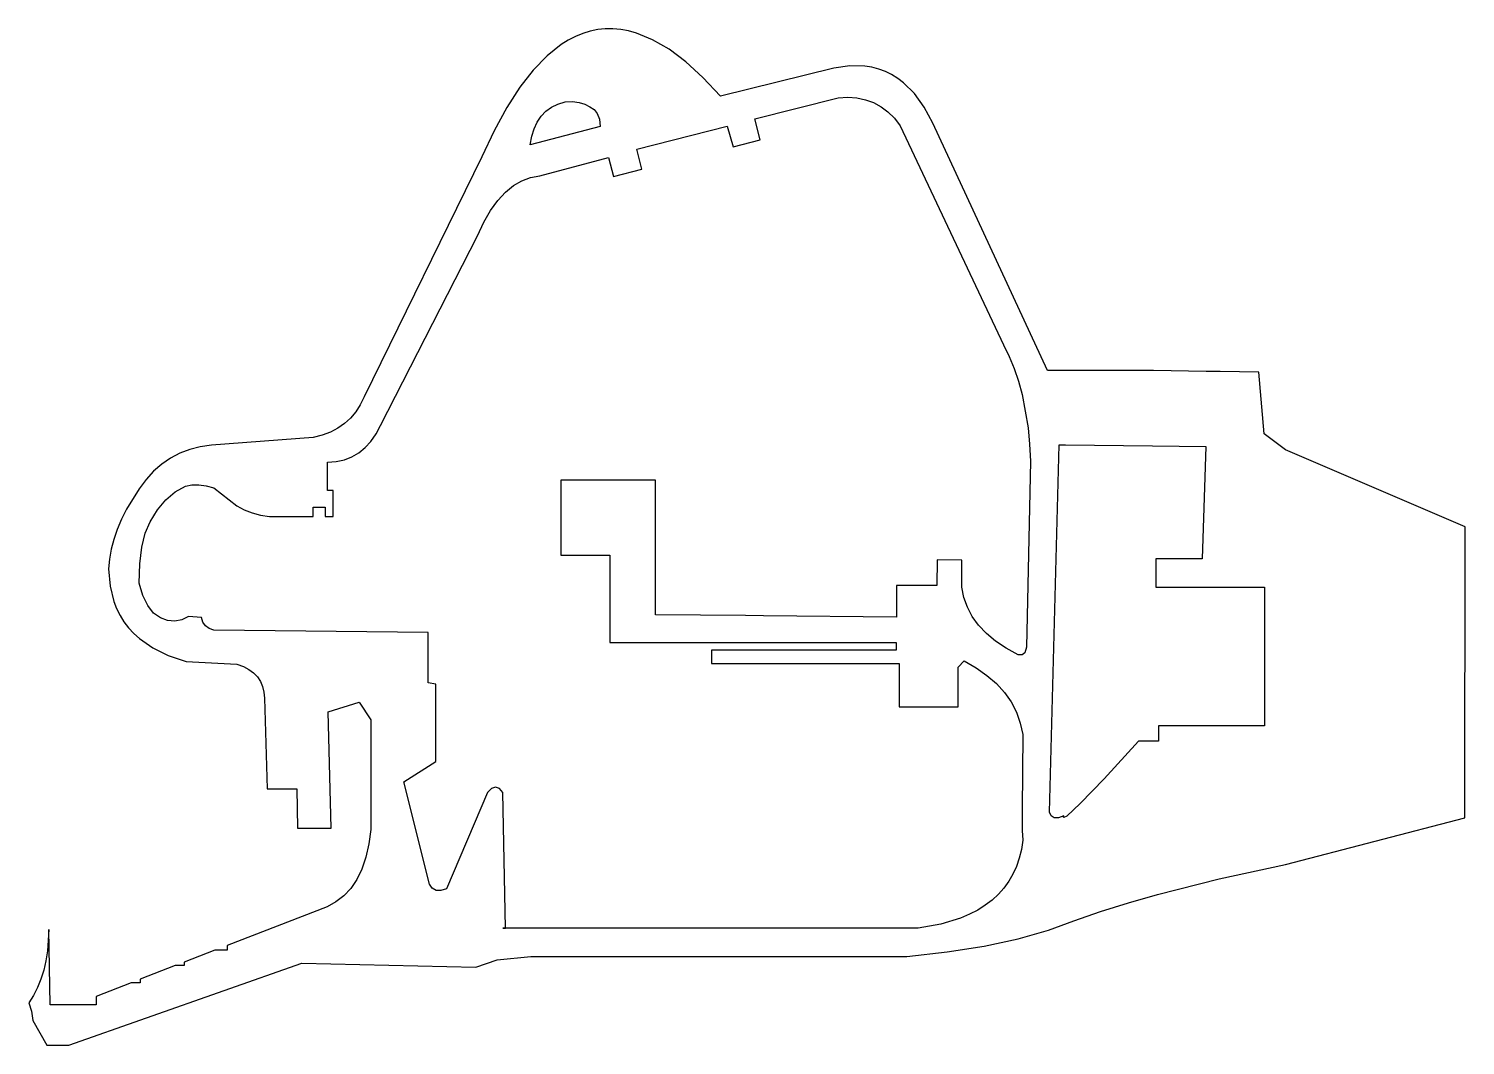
# Model space of a CAD drawing. Extents: x 42 to 358, y 37 to 260.
import ezdxf

# ---------------------------------------------------------------- set-up
doc = ezdxf.new("R2010")
doc.units = 0
doc.layers.add('Layer_1', color=7, linetype='CONTINUOUS')

msp = doc.modelspace()

# ---------------------------------------------------------------- linework, layer by layer
at = {"layer": 'Layer_1', "color": 7}
for points in [[(289.779964, 185.35191), (266.496588, 185.35191), (241.294991, 239.723926), (239.360408, 243.257799), (237.201349, 246.214306), (234.817818, 248.593448), (233.541872, 249.566505), (232.209808, 250.395219), (230.821625, 251.079594), (229.377322, 251.619626), (227.876902, 252.015313), (226.320361, 252.26666), (223.038924, 252.336321), (219.533013, 251.828612), (194.552889, 245.67691), (190.716984, 249.754225), (186.955227, 253.17655), (183.267615, 255.943886), (179.654152, 258.056235), (176.114837, 259.513591), (174.372984, 259.996651), (172.649667, 260.315963), (170.94489, 260.471526), (169.258649, 260.463342), (167.590944, 260.291412), (165.941776, 259.95574), (164.311147, 259.456316), (162.699054, 258.793148), (161.1055, 257.966231), (159.530483, 256.975569), (156.43606, 254.503006), (153.415786, 251.375456), (150.469665, 247.592922), (147.597693, 243.155404), (144.799874, 238.062901), (142.076204, 232.315412), (116.213184, 179.530935), (115.389225, 177.811578), (114.401733, 176.264549), (113.250712, 174.889841), (111.93616, 173.687462), (110.458075, 172.657407), (108.816456, 171.79968), (107.011306, 171.114281), (105.042617, 170.601212), (82.677212, 168.947599), (80.21149, 168.591381), (77.883295, 167.994393), (75.692627, 167.156639), (73.639482, 166.078124), (71.723868, 164.758843), (69.945783, 163.198797), (68.305231, 161.397991), (66.802212, 159.356421), (63.99806, 154.854502), (62.875349, 152.626696), (61.938874, 150.414328), (61.188634, 148.217397), (60.624627, 146.035902), (60.24685, 143.869843), (60.0553, 141.719225), (60.370023, 137.969336), (61.204308, 134.564748), (61.816288, 132.991943), (62.558157, 131.505467), (63.429919, 130.105315), (64.43157, 128.791492), (65.563115, 127.563997), (66.82455, 126.422829), (69.737097, 124.399476), (73.16921, 122.721436), (77.120891, 121.388715), (88.27089, 120.76941), (89.674025, 120.256448), (90.892263, 119.62326), (91.925606, 118.869845), (92.774053, 117.996198), (93.437608, 117.002321), (93.916269, 115.888215), (94.210037, 114.653877), (94.318912, 113.299306), (94.943295, 93.354732), (101.409712, 93.354732), (101.610089, 84.741132), (109.003287, 84.741132), (108.341795, 110.276105), (115.154817, 112.459023), (117.668393, 108.533699), (117.668393, 84.47923), (117.233886, 81.258092), (116.580979, 78.350151), (115.709669, 75.755411), (114.619964, 73.473867), (113.311864, 71.505528), (111.785369, 69.850388), (110.040485, 68.50845), (108.077212, 67.479713), (86.145901, 58.964998), (86.145901, 57.900526), (83.404004, 57.900526), (76.687011, 55.292725), (76.687011, 54.527022), (74.714913, 54.527022), (66.963502, 51.517616), (66.963502, 50.756708), (65.003717, 50.756708), (57.30621, 47.768221), (57.30621, 45.928132), (47.185899, 45.928132), (46.935991, 62.468615), (46.635817, 57.745219), (46.282762, 55.558545), (45.794391, 53.488541), (45.170705, 51.535207), (44.411694, 49.698544), (43.517366, 47.978544), (42.487709, 46.375208), (43.075067, 44.508712), (43.408213, 42.42103), (46.450885, 37.013403), (51.324016, 37.013403), (102.520998, 55.044336), (140.819505, 54.184402), (145.449713, 55.771902), (152.858013, 56.499507), (235.540409, 56.499507), (244.419199, 57.521256), (252.571258, 58.831964), (259.996593, 60.431642), (266.695216, 62.320304), (272.286611, 64.400048), (278.142161, 66.400571), (284.26187, 68.321878), (290.645709, 70.163971), (304.205894, 73.610511), (318.822634, 76.7402), (358.264629, 86.982931), (358.326605, 150.973605), (318.822634, 167.889229), (314.121715, 171.39503), (312.931133, 184.955032), (304.418915, 185.100904), (304.413271, 185.101014), (301.355562, 185.1534), (289.779964, 185.351907)], [(204.025762, 120.919131), (233.853547, 120.919131), (233.853547, 111.425706), (246.81813, 111.425706), (246.81813, 120.157027), (248.149231, 121.488128), (250.806303, 119.978346), (253.165779, 118.322038), (255.227661, 116.519199), (256.991942, 114.569837), (258.458626, 112.473945), (259.627703, 110.231531), (260.499177, 107.84259), (261.073039, 105.307126), (260.885099, 88.816359), (260.932086, 84.232622), (261.073039, 82.09001), (260.748216, 80.064199), (260.274816, 78.147544), (259.652838, 76.34004), (258.882281, 74.641692), (257.963148, 73.052495), (256.895436, 71.572449), (255.679149, 70.20156), (254.31428, 68.939821), (252.800838, 67.787236), (251.138814, 66.743804), (249.328215, 65.809525), (247.369039, 64.9844), (243.004952, 63.661607), (238.046556, 62.775424), (166.111857, 62.775424), (150.066381, 62.775424), (147.024104, 62.775424), (146.748079, 62.775424), (147.30213, 62.775424), (146.736506, 92.572912), (145.960259, 93.442701), (145.137056, 93.732631), (144.266903, 93.442701), (143.349805, 92.572912), (134.337603, 71.407614), (133.104306, 71.011583), (132.064805, 71.047778), (131.219098, 71.516216), (130.567184, 72.416914), (124.944787, 94.955604), (131.966089, 99.38741), (131.966089, 105.937119), (131.966089, 116.421426), (130.302601, 116.685905), (130.302601, 127.764008), (83.190893, 128.293104), (82.150481, 128.638445), (81.347496, 129.209759), (80.78196, 130.007045), (80.453902, 131.030307), (77.637287, 131.286813), (76.12441, 130.548469), (74.586047, 130.244101), (73.022183, 130.373714), (71.432809, 130.937317), (69.931283, 132.01005), (68.650798, 133.64949), (67.591342, 135.855641), (66.752893, 138.628508), (66.898029, 142.831347), (67.346048, 146.478544), (68.09694, 149.570103), (69.15069, 152.10603), (70.783848, 154.734529), (72.631853, 156.914338), (74.694731, 158.645435), (76.972513, 159.927816), (78.378832, 160.177927), (79.884005, 160.197909), (81.488029, 159.987769), (83.190893, 159.547516), (88.270893, 155.578735), (89.871886, 154.72155), (91.602252, 154.04722), (93.461987, 153.555741), (95.451083, 153.24712), (105.042617, 153.24712), (105.042617, 155.297605), (107.671907, 155.297605), (107.671907, 153.24712), (109.407889, 153.24712), (109.407889, 158.952205), (108.177014, 158.952205), (108.177014, 165.169916), (110.092287, 165.320448), (111.877297, 165.717362), (113.532042, 166.360657), (115.056525, 167.250334), (116.450739, 168.386386), (117.714694, 169.768823), (118.848381, 171.397638), (119.851805, 173.272832), (141.183995, 214.978114), (142.569246, 217.926961), (144.047735, 220.50221), (145.619462, 222.703863), (147.284426, 224.531915), (149.042634, 225.986367), (150.894082, 227.067219), (152.838774, 227.77447), (154.876712, 228.108116), (169.925012, 232.176104), (171.043388, 227.967324), (177.284309, 229.625625), (176.149389, 233.968709), (196.020196, 239.051421), (197.359693, 234.487326), (203.311585, 236.022722), (202.136587, 240.650001), (220.458984, 245.28021), (222.582799, 245.40003), (224.586453, 245.265912), (226.469948, 244.877857), (228.233283, 244.235866), (229.876466, 243.339946), (231.399492, 242.190096), (232.802368, 240.786317), (234.085096, 239.128609), (256.773186, 190.952926), (258.015788, 188.413273), (259.113802, 185.750001), (260.067242, 182.963088), (260.876105, 180.052513), (262.207403, 172.729131), (262.207347, 172.729131)], [(168.139288, 238.988913), (152.727307, 234.954019), (153.064173, 236.818962), (153.580003, 238.488883), (154.274797, 239.963782), (155.148558, 241.243658), (156.201289, 242.328509), (157.43299, 243.218335), (158.843665, 243.913135), (160.433314, 244.412908), (162.067592, 244.449497), (163.510838, 244.274266), (164.763048, 243.887236), (165.824219, 243.288428), (166.791555, 242.73784), (167.499847, 241.83774), (167.949092, 240.588105), (168.139288, 238.988913)], [(262.207347, 172.729134), (262.550046, 169.156734), (262.726269, 165.441908), (261.866366, 124.497534), (261.519148, 123.265422), (260.932041, 122.860326), (259.997744, 122.860326), (257.36357, 124.306413), (255.040511, 125.870277), (253.028566, 127.551918), (251.327734, 129.351336), (249.938018, 131.268525), (248.859415, 133.303491), (248.091926, 135.456226), (247.63555, 137.726732), (247.63555, 143.638723), (242.182452, 143.693937), (242.125937, 138.113026), (233.262255, 138.113026), (233.262255, 132.755108), (233.262255, 131.137128), (204.025762, 131.429124)], [(289.583961, 168.75481), (301.255571, 168.616908), (300.461878, 143.977531), (290.275772, 143.977531), (290.275772, 137.726732), (314.154481, 137.726732), (314.154481, 127.209405), (314.154481, 107.233329), (290.871063, 107.233329), (290.871063, 103.859924), (286.474577, 103.859924), (278.916604, 95.6115), (273.662659, 90.127411), (270.712748, 87.407655), (270.101805, 87.084401), (270.012335, 87.181931), (270.066869, 87.452232), (268.893871, 87.037374), (267.974278, 87.03077), (267.308099, 87.43242), (266.89534, 88.242302), (269.01195, 168.980718), (270.464661, 168.980718), (289.583961, 168.754799)], [(204.025762, 131.429124), (200.057103, 131.468705), (180.275583, 131.666331), (180.275583, 161.244312), (159.505613, 161.244312), (159.479621, 144.763206), (170.22121, 144.763206), (170.22121, 125.580912), (200.057108, 125.580912), (200.057103, 125.580912)], [(200.057103, 123.861123), (192.578603, 123.861123), (192.578603, 120.919131), (200.057103, 120.919131), (204.025762, 120.919131)], [(200.057103, 125.580912), (204.025762, 125.580912)], [(204.025762, 123.861123), (200.057103, 123.861123), (200.057103, 123.861123)], [(204.025762, 125.580912), (233.192159, 125.580912), (233.192159, 123.861123), (204.025762, 123.861123)]]:
    msp.add_lwpolyline(points, dxfattribs=at)
msp.add_lwpolyline([(200.027416, 131.47917), (200.027416, 131.47917), (200.027416, 131.47917), (200.027416, 131.47917), (200.027416, 131.47917)], close=True, dxfattribs=at)

doc.saveas('drawing.dxf')
